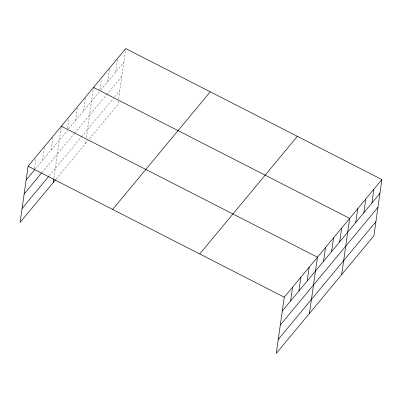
<?xml version="1.0" encoding="UTF-8"?>
<svg xmlns="http://www.w3.org/2000/svg" width="402" height="402" viewBox="0 0 402 402"><rect width="100%" height="100%" fill="white"/><g stroke="black" fill="none" stroke-linecap="round" stroke-linejoin="round"><path stroke-width="0.3" stroke-dasharray="2.01 1.51" d="M34.693 168.212L36.145 158.021M42.738 160.016L44.617 146.82M51.034 150.016L52.999 136.223M53.903 178.181L61.215 126.826M67.647 128.514L69.099 118.319M75.445 120.61L77.325 107.414M83.5 110.902L85.38 97.711M85.52 143.625L86.038 139.971M86.385 137.539L93.435 88.008M99.867 89.696L101.319 79.501M107.666 81.792L109.545 68.596M115.721 72.084L117.6 58.893M118.258 101.153L117.741 104.806L88.973 139.469M118.605 98.721L125.655 49.19M35.23 169.061L67.39 130.313M68.541 128.926L99.611 91.495M100.761 90.108L123.776 62.38M41.929 172.589L74.219 133.685M74.606 133.223L106.44 94.867M106.826 94.405L121.786 76.38M49.361 175.584L80.988 137.479M81.375 137.017L113.213 98.661M114.746 96.817L119.731 90.807M55.984 179.207L88.586 139.931"/><path stroke-width="0.6" d="M381.9 179.563L284.259 297.194L276.259 353.413L373.9 235.783L381.9 179.563L125.741 48.587L28.1 166.217L20.1 222.437L55.597 179.669M34.607 168.815L34.436 170.016L26.14 180.011M53.295 182.443L53.818 178.789M290.596 300.987L292.561 287.194M298.897 290.988L300.857 277.194M307.193 280.988L309.158 267.194M309.455 313.419L317.459 257.2L61.3 126.223M323.55 261.285L325.514 247.491M331.605 251.582L333.57 237.788M339.66 241.878L341.625 228.085M341.68 274.601L349.68 218.381L93.52 87.405M355.77 222.467L357.735 208.673M363.825 212.764L365.79 198.97M371.88 203.06L373.845 189.267M24.145 194.015L41.537 173.061M22.095 208.437L48.969 176.061M112.635 209.442L210.271 91.812M199.729 253.974L297.369 136.338M282.299 310.987L379.935 193.357M280.305 324.987L377.945 207.357M278.249 339.414L375.89 221.778M28.1 166.217L284.259 297.194"/></g></svg>
